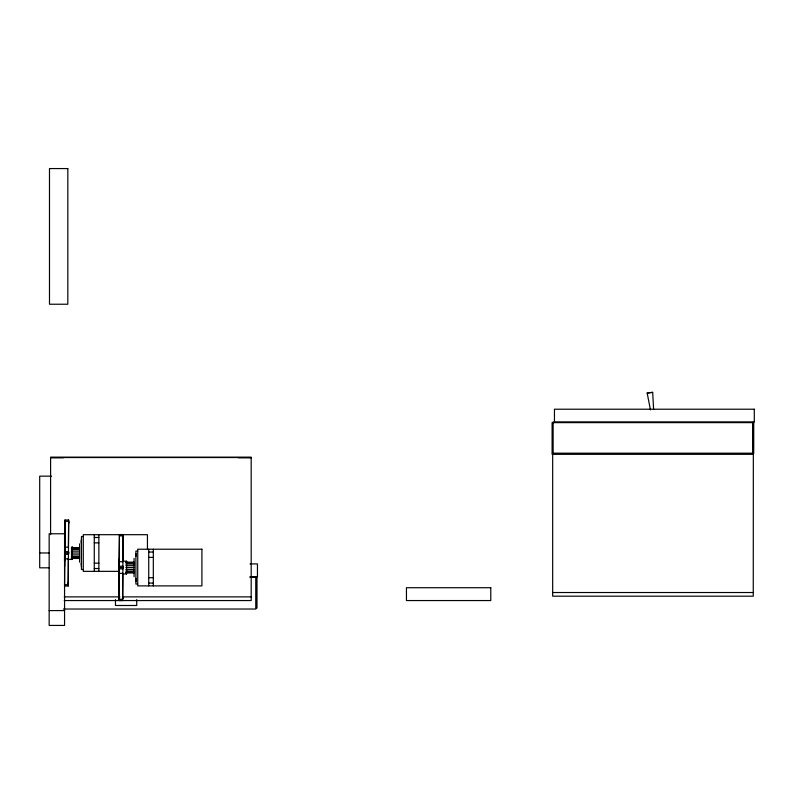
<?xml version="1.0" encoding="UTF-8"?>
<svg xmlns="http://www.w3.org/2000/svg" width="794" height="794" viewBox="0 0 794 794"><rect width="100%" height="100%" fill="white"/><g stroke="black" fill="none" stroke-linecap="round" stroke-linejoin="round"><path stroke-width="1.19" d="M64.82 552.991L64.542 585.992L68.205 586.012L68.651 520.03L64.989 520.001L64.701 560.961M118.981 570.727L118.991 575.779L119.06 570.727M119.16 569.665L119.279 559.284L119.169 575.779L119.279 567.531M119.1 564.326L119.1 559.284L119.031 564.326M68.215 583.659C68.224 585.823 68.234 581.019 68.234 583.183M68.631 522.859C68.631 525.023 68.661 520.219 68.631 522.383M119.011 598.17C119.011 600.333 119.05 595.53 119.021 597.693M118.971 571.66L118.991 569.189M119.1 565.874L119.12 563.403M122.683 598.19C122.683 600.353 122.693 595.56 122.693 597.723M64.642 566.221L64.671 561.289M68.651 553.021L64.989 553.001L64.989 520.001M68.205 586.012L68.353 558.857M119.001 567.531L119.447 534.541L123.12 534.561L122.673 600.552L119.001 600.522L119.001 565.397M118.971 569.665L119.11 565.397M119.001 600.522L119.447 534.541M122.812 573.387L122.673 599.252L119.021 599.232M123.12 534.561L122.971 561.725L119.308 561.695M68.651 520.03L68.433 547.185L64.84 547.165M119.169 575.779L119.179 573.933M119.269 561.13L119.279 559.284M119.011 565.874L119.021 563.403M119.06 571.66L119.07 569.189M126.574 570.777L126.603 561.179L122.941 561.159M68.393 559.423L72.055 559.442L72.145 546.649L72.095 548.515M126.574 570.082L126.514 573.983L122.852 573.953M119.04 572.057L119.001 573.933L118.981 572.057M126.564 563.055L126.603 561.179M64.513 560.961L64.651 545.021M650.445 409.863L647.16 393.03L652.688 392.345L653.611 409.466M649.7 392.732L647.16 393.03M650.137 392.643L652.648 392.345M553.418 422.418L753.258 422.418M753.258 453.185L552.674 453.185L552.674 596.185L753.258 596.185L753.347 421.902M50.608 457.543L251.192 457.543M50.588 457.731L63.421 457.731M238.359 457.731L251.192 457.731M51.55 476.152L39.7 476.152L39.7 567.819L49.178 567.819M83.281 536.516L81.445 536.516L81.445 569.516L83.281 569.516M94.278 537.498L98.863 537.498M81.484 539.235L81.117 541.855M81.484 542.084L81.117 543.165M94.278 542.868L98.863 542.868M71.361 547.602L79.608 547.602M71.361 548.257L79.608 548.257M71.361 549.488L79.608 549.488M137.739 551.056L135.903 551.056L135.903 584.056L137.739 584.056M71.361 551.135L79.608 551.135M148.736 552.038L153.321 552.038M39.7 552.971L49.178 552.971M71.361 553.021L79.608 553.021M71.361 554.897L79.608 554.897M71.361 556.554L79.608 556.554M148.736 557.408L153.321 557.408M71.361 557.785L79.608 557.785M71.361 558.44L79.608 558.44M125.819 562.142L134.077 562.142M125.819 562.787L134.077 562.787M94.278 563.164L98.863 563.164M250.06 563.909L257.454 563.909L257.454 576.742L250.06 576.742M125.819 564.018L134.077 564.018M125.819 565.675L134.077 565.675M81.484 566.827L81.117 563.164M125.819 567.551L134.077 567.551M94.278 568.534L98.863 568.534M125.819 569.437L134.077 569.437M125.819 571.094L134.077 571.094M119.507 571.352L83.281 571.352L83.281 534.69L147.446 534.69L147.446 549.349M125.819 572.315L134.077 572.315M125.819 572.97L134.077 572.97M250.666 576.603L256.502 576.603L256.502 608.135M250.249 577.109L256.412 577.109M250.041 577.307L255.847 577.307L255.847 609.028L63.381 609.028M148.736 577.704L153.321 577.704M148.736 583.074L153.321 583.074M552.674 592.523L753.258 592.523M64.225 596.88L119.944 596.88M122.425 596.88L251.192 596.88M64.225 600.552L251.192 600.552L251.182 457.185L50.598 457.185L50.588 534.561M49.159 610.586L64.562 610.586M64.989 521.301L68.651 521.321M119.447 535.841L123.12 535.861M64.989 551.701L68.651 551.721M64.969 554.291L68.641 554.321M64.761 558.827L68.433 558.857M119.447 566.231L123.12 566.261M119.447 567.531L123.12 567.561M119.428 568.832L123.1 568.851M119.229 573.367L122.891 573.387M64.562 584.692L68.224 584.712M126.514 573.983L126.504 573.129M72.055 559.442L72.036 557.567M753.724 421.713L753.724 453.434M553.14 421.812L553.14 453.344M256.889 576.414L256.889 608.135M153.321 549.22L153.321 585.893M148.736 549.22L148.736 585.893M136.737 599.629L136.737 605.494L115.467 605.494L115.467 599.629M135.943 556.237L135.943 553.775L135.576 556.237M135.943 578.429L135.943 581.357L135.576 578.429M134.077 558.39L134.077 576.722M98.863 534.69L98.863 571.352M94.278 534.69L94.278 571.352M79.608 543.85L79.608 562.182M64.959 523.057L64.959 523.057M64.979 521.946L64.979 521.946M68.631 553.478L68.641 552.108L68.631 553.478M119.011 567.988L119.011 567.988M119.031 566.886L119.031 566.886M119.428 537.588L119.428 537.588M119.428 567.988L119.437 566.618L119.428 567.988M119.437 536.486L119.437 536.486M123.09 568.018L123.1 566.638L123.09 568.018M123.09 537.617L123.09 537.617M123.11 536.506L123.11 536.506M119.06 561.983L119.04 563.006L119.09 561.13L119.06 561.983M67.827 168.566L49.486 168.566L49.486 304.231L67.827 304.231L67.827 168.566M754.3 409.218L554.46 409.218L554.46 422.051L754.3 422.051L754.3 409.218M752.692 422.616L552.108 422.616L552.108 454.327L752.692 454.327L752.692 422.616M64.562 533.766L49.159 533.766L49.159 625.434L64.562 625.434L64.562 533.766M201.904 549.22L137.739 549.22L137.739 585.893L201.904 585.893L201.904 549.22M490.781 587.719L406.449 587.719L406.449 600.552L490.781 600.552L490.781 587.719"/></g></svg>
